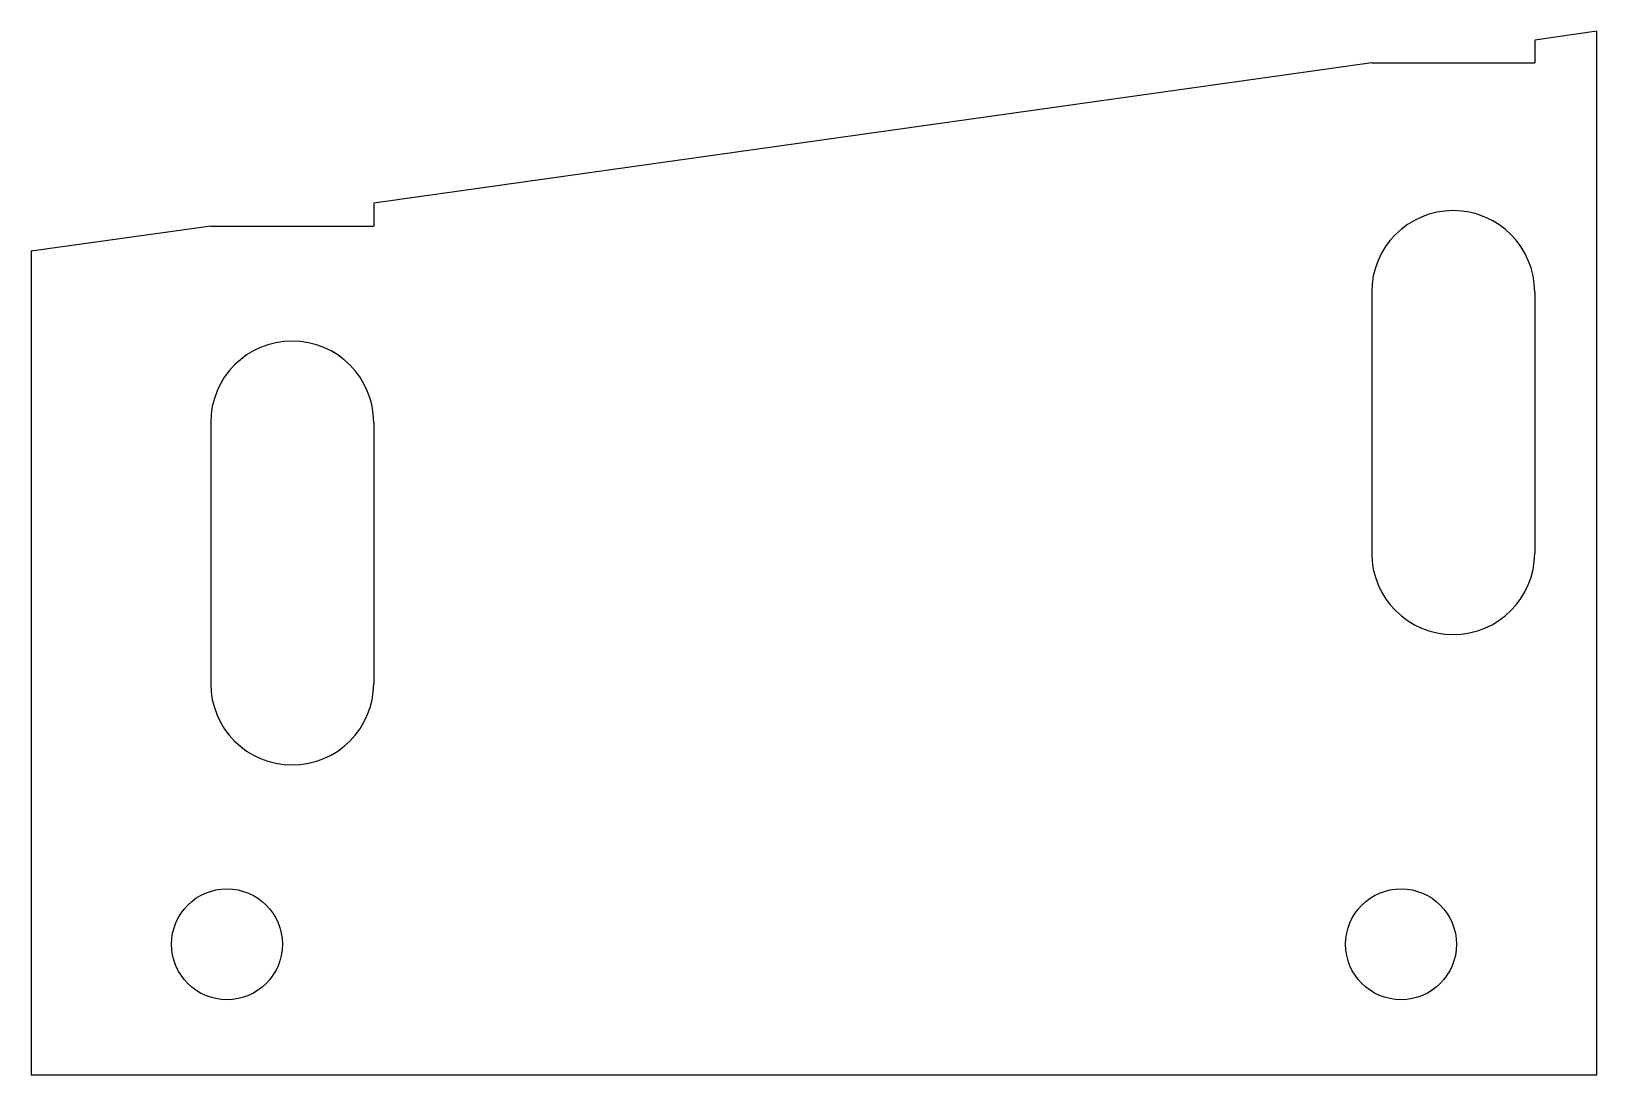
# Model space of a CAD drawing. Extents: x 0 to 120, y 0 to 80.
import ezdxf

# ---------------------------------------------------------------- set-up
doc = ezdxf.new("R2010")
doc.units = 0
doc.layers.get('0').update_dxf_attribs({"linetype": 'CONTINUOUS'})

msp = doc.modelspace()

# ---------------------------------------------------------------- linework, layer by layer
for p, q in [((120, 80), (115.25, 79.33)), ((115.25, 79.33), (115.25, 77.58)), ((120, 0), (120, 80)), ((102.75, 77.58), (26.25, 66.82)), ((102.75, 77.58), (115.25, 77.58)), ((26.25, 66.82), (26.25, 65.07)), ((13.75, 65.07), (0, 63.14)), ((13.75, 65.07), (26.25, 65.07)), ((0, 63.14), (0, 0)), ((102.75, 60), (102.75, 40)), ((115.25, 60), (115.25, 40)), ((13.75, 50), (13.75, 30)), ((26.25, 50), (26.25, 30)), ((0, 0), (120, 0))]:
    msp.add_line(p, q)
for centre in [(15, 10), (105, 10)]:
    msp.add_circle(centre, 4.25)
for centre, start, end in [((109, 60), 0, 180), ((20, 50), 0, 180), ((109, 40), 180, 0), ((20, 30), 180, 0)]:
    msp.add_arc(centre, 6.25, start, end)

doc.saveas('drawing.dxf')
